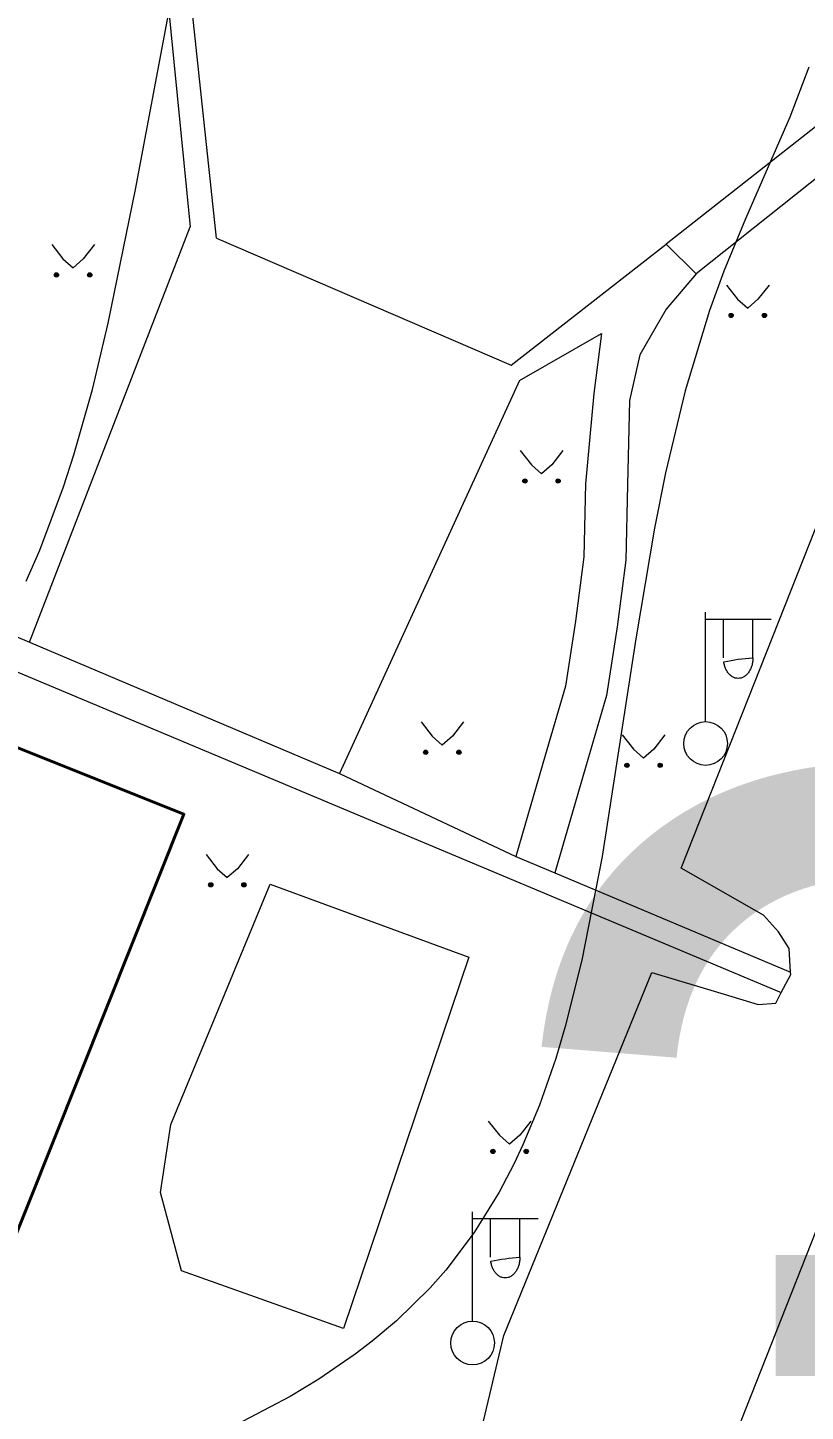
# Model space of a CAD drawing. Extents: x 1000 to 4000, y -5000 to -1000.
# Drawn here: x 1419.7 to 1455.3, y -4102.2 to -4039 of the extents above; entities that cross this region are included whole.
import ezdxf

# ---------------------------------------------------------------- set-up
doc = ezdxf.new("R2010")
doc.units = 0
doc.header["$MEASUREMENT"] = 0
for name, color, linetype in [('границы команд_1', 10, 'CONTINUOUS'), ('СЛОЙ_24', 7, 'CONTINUOUS'), ('СЛОЙ_3', 7, 'CONTINUOUS'), ('СЛОЙ_40', 7, 'CONTINUOUS'), ('СЛОЙ_41', 7, 'CONTINUOUS'), ('СЛОЙ_50', 7, 'CONTINUOUS'), ('СЛОЙ_6', 7, 'CONTINUOUS')]:
    doc.layers.add(name, color=color, linetype=linetype)
doc.styles.get("Standard").update_dxf_attribs({"font": 'txt', "height": 0.2})

msp = doc.modelspace()

# ---------------------------------------------------------------- linework, layer by layer
at = {"layer": 'СЛОЙ_24', "color": 253, "linetype": 'Continuous', "lineweight": 0}
for p, q in [((1428.361, -4048.613), (1425.46, -4021.422)), ((1424.699, -4023.482), (1427.164, -4048.098)), ((1441.846, -4054.419), (1448.93, -4048.887)), ((1448.93, -4048.887), (1450.295, -4050.252)), ((1442.226, -4055.116), (1445.976, -4052.972)), ((1419.804, -4067.081), (1433.99, -4073.089)), ((1442.055, -4076.884), (1443.841, -4077.635))]:
    msp.add_line(p, q, dxfattribs=at)
for points in [[(1470.278, -4032.108), (1448.93, -4048.887)], [(1471.081, -4033.714), (1450.295, -4050.252)], [(1433.414, -4160.052), (1432.298, -4159.507), (1431.714, -4158.828), (1431.36, -4158.119), (1431.307, -4157.332), (1431.85, -4155.36), (1446.261, -4118.162), (1451.709, -4104.345), (1467.159, -4065.197), (1476.02, -4042.194), (1476.962, -4040.226), (1477.946, -4039.201)], [(1454.622, -4082.169), (1454.553, -4081.091), (1454.068, -4080.329), (1453.375, -4079.566), (1449.614, -4077.423), (1463.873, -4041.408)], [(1417.511, -4042.954), (1410.639, -4063.2), (1419.804, -4067.081)], [(1419.804, -4067.081), (1427.164, -4048.098)], [(1428.361, -4048.613), (1441.846, -4054.419)], [(1450.295, -4050.252), (1448.93, -4051.857), (1447.727, -4053.945), (1447.245, -4056.032), (1447.165, -4059.886), (1447.085, -4063.338), (1446.683, -4066.388), (1446.202, -4069.519), (1445.239, -4072.811), (1443.841, -4077.635)], [(1445.976, -4052.972), (1445.616, -4055.722), (1445.241, -4059.843), (1445.163, -4063.189), (1444.778, -4066.117), (1444.319, -4069.101), (1443.391, -4072.273), (1442.055, -4076.884)], [(1442.226, -4055.116), (1433.99, -4073.089)], [(1404.365, -4062.216), (1454.196, -4083.1)], [(1433.99, -4073.089), (1442.055, -4076.884)], [(1443.841, -4077.635), (1454.622, -4082.169)], [(1409.985, -4101.967), (1437.287, -4112.042), (1438.715, -4112.246), (1440.754, -4112.11), (1442.181, -4111.77), (1443.609, -4110.546), (1444.696, -4106.602), (1440.142, -4104.494), (1441.502, -4098.781), (1448.279, -4082.186)], [(1448.279, -4082.186), (1451.583, -4083.17), (1453.135, -4083.641), (1453.939, -4083.585), (1454.196, -4083.1)], [(1454.196, -4083.1), (1454.629, -4082.284), (1454.622, -4082.169)]]:
    msp.add_lwpolyline(points, dxfattribs=at)
at = {"layer": 'СЛОЙ_3', "color": 253, "linetype": 'Continuous', "lineweight": 0}
for p, q in [((1450.731, -4070.717), (1450.731, -4065.717)), ((1450.731, -4068.717), (1450.731, -4065.717)), ((1450.731, -4066.031), (1453.731, -4066.031)), ((1451.552, -4067.799), (1451.552, -4066.031)), ((1452.894, -4067.799), (1452.894, -4066.031)), ((1440.074, -4098.122), (1440.074, -4093.122)), ((1440.074, -4096.122), (1440.074, -4093.122)), ((1440.074, -4093.436), (1443.074, -4093.436)), ((1440.895, -4095.204), (1440.895, -4093.436)), ((1442.237, -4095.204), (1442.237, -4093.436))]:
    msp.add_line(p, q, dxfattribs=at)
for points in [[(1452.894, -4067.799, -0.035191), (1452.881, -4067.983, -0.036545), (1452.843, -4068.16, -0.03934), (1452.781, -4068.323, -0.0437), (1452.698, -4068.466, -0.049642), (1452.596, -4068.583, -0.056748), (1452.48, -4068.67, -0.0637), (1452.354, -4068.724, -0.068204), (1452.223, -4068.742, -0.068204), (1452.092, -4068.724, -0.0637), (1451.966, -4068.67, -0.056748), (1451.85, -4068.583, -0.049642), (1451.748, -4068.466, -0.0437), (1451.665, -4068.323, -0.03934), (1451.603, -4068.16, -0.036545), (1451.565, -4067.983, -0.035191)], [(1442.237, -4095.204, -0.035191), (1442.224, -4095.388, -0.036545), (1442.186, -4095.565, -0.03934), (1442.124, -4095.728, -0.0437), (1442.041, -4095.871, -0.049642), (1441.939, -4095.988, -0.056748), (1441.823, -4096.075, -0.0637), (1441.697, -4096.129, -0.068204), (1441.566, -4096.147, -0.068204), (1441.435, -4096.129, -0.0637), (1441.309, -4096.075, -0.056748), (1441.193, -4095.988, -0.049642), (1441.091, -4095.871, -0.0437), (1441.008, -4095.728, -0.03934), (1440.946, -4095.565, -0.036545), (1440.908, -4095.388, -0.035191)]]:
    msp.add_lwpolyline(points, format="xyb", close=True, dxfattribs=at)
for centre in [(1450.731, -4071.717), (1440.074, -4099.122)]:
    msp.add_circle(centre, 1, dxfattribs=at)
at = {"layer": 'СЛОЙ_40', "color": 253, "linetype": 'Continuous', "lineweight": 0}
for p, q in [((1426.277, -4089.138), (1430.82, -4078.143)), ((1430.82, -4078.143), (1439.905, -4081.489)), ((1439.905, -4081.489), (1434.167, -4098.459)), ((1425.799, -4092.245), (1426.277, -4089.138)), ((1426.755, -4095.83), (1425.799, -4092.245)), ((1434.167, -4098.459), (1426.755, -4095.83))]:
    msp.add_line(p, q, dxfattribs=at)
at = {"layer": 'СЛОЙ_41', "color": 253, "linetype": 'Continuous', "lineweight": 0}
for p, q in [((1420.829, -4048.908), (1421.339, -4049.558)), ((1422.779, -4048.908), (1422.269, -4049.558)), ((1421.339, -4049.558), (1421.799, -4049.968)), ((1422.269, -4049.558), (1421.799, -4049.968)), ((1451.687, -4050.762), (1452.197, -4051.412)), ((1453.637, -4050.762), (1453.127, -4051.412)), ((1452.197, -4051.412), (1452.657, -4051.822)), ((1453.127, -4051.412), (1452.657, -4051.822)), ((1442.253, -4058.33), (1442.763, -4058.98)), ((1444.203, -4058.33), (1443.693, -4058.98)), ((1442.763, -4058.98), (1443.223, -4059.39)), ((1443.693, -4058.98), (1443.223, -4059.39)), ((1437.716, -4070.728), (1438.226, -4071.378)), ((1439.666, -4070.728), (1439.156, -4071.378)), ((1438.226, -4071.378), (1438.686, -4071.788)), ((1439.156, -4071.378), (1438.686, -4071.788)), ((1446.919, -4071.326), (1447.429, -4071.976)), ((1448.869, -4071.326), (1448.359, -4071.976)), ((1447.429, -4071.976), (1447.889, -4072.386)), ((1448.359, -4071.976), (1447.889, -4072.386)), ((1427.883, -4076.79), (1428.393, -4077.44)), ((1429.833, -4076.79), (1429.323, -4077.44)), ((1428.393, -4077.44), (1428.853, -4077.85)), ((1429.323, -4077.44), (1428.853, -4077.85)), ((1440.792, -4088.978), (1441.302, -4089.628)), ((1442.742, -4088.978), (1442.232, -4089.628)), ((1441.302, -4089.628), (1441.762, -4090.038)), ((1442.232, -4089.628), (1441.762, -4090.038))]:
    msp.add_line(p, q, dxfattribs=at)
for centre in [(1421.043, -4050.298), (1422.564, -4050.298), (1451.901, -4052.15), (1453.422, -4052.15), (1442.467, -4059.718), (1443.988, -4059.718), (1437.93, -4072.116), (1439.451, -4072.116), (1447.133, -4072.714), (1448.654, -4072.714), (1428.097, -4078.178), (1429.618, -4078.178), (1441.006, -4090.366), (1442.527, -4090.366)]:
    msp.add_circle(centre, 0.0976, dxfattribs=at)
for points in [[(1420.947, -4050.317), (1420.945, -4050.298), (1420.947, -4050.278)], [(1420.953, -4050.335), (1420.947, -4050.278), (1420.953, -4050.26)], [(1420.947, -4050.317), (1420.947, -4050.278), (1420.953, -4050.335)], [(1420.962, -4050.352), (1420.953, -4050.26), (1420.962, -4050.243)], [(1420.953, -4050.335), (1420.953, -4050.26), (1420.962, -4050.352)], [(1420.974, -4050.367), (1420.962, -4050.243), (1420.974, -4050.229)], [(1420.962, -4050.352), (1420.962, -4050.243), (1420.974, -4050.367)], [(1420.989, -4050.379), (1420.974, -4050.229), (1420.989, -4050.216)], [(1420.974, -4050.367), (1420.974, -4050.229), (1420.989, -4050.379)], [(1421.006, -4050.388), (1420.989, -4050.216), (1421.006, -4050.207)], [(1420.989, -4050.379), (1420.989, -4050.216), (1421.006, -4050.388)], [(1421.024, -4050.393), (1421.006, -4050.207), (1421.024, -4050.202)], [(1421.006, -4050.388), (1421.006, -4050.207), (1421.024, -4050.393)], [(1421.043, -4050.395), (1421.024, -4050.202), (1421.043, -4050.2)], [(1421.024, -4050.393), (1421.024, -4050.202), (1421.043, -4050.395)], [(1422.468, -4050.317), (1422.466, -4050.298), (1422.468, -4050.278)], [(1422.474, -4050.335), (1422.468, -4050.278), (1422.474, -4050.26)], [(1422.468, -4050.317), (1422.468, -4050.278), (1422.474, -4050.335)], [(1422.483, -4050.352), (1422.474, -4050.26), (1422.483, -4050.243)], [(1422.474, -4050.335), (1422.474, -4050.26), (1422.483, -4050.352)], [(1422.495, -4050.367), (1422.483, -4050.243), (1422.495, -4050.229)], [(1422.483, -4050.352), (1422.483, -4050.243), (1422.495, -4050.367)], [(1422.51, -4050.379), (1422.495, -4050.229), (1422.51, -4050.216)], [(1422.495, -4050.367), (1422.495, -4050.229), (1422.51, -4050.379)], [(1422.527, -4050.388), (1422.51, -4050.216), (1422.527, -4050.207)], [(1422.51, -4050.379), (1422.51, -4050.216), (1422.527, -4050.388)], [(1422.545, -4050.393), (1422.527, -4050.207), (1422.545, -4050.202)], [(1422.527, -4050.388), (1422.527, -4050.207), (1422.545, -4050.393)], [(1422.564, -4050.395), (1422.545, -4050.202), (1422.564, -4050.2)], [(1422.545, -4050.393), (1422.545, -4050.202), (1422.564, -4050.395)], [(1451.805, -4052.169), (1451.803, -4052.15), (1451.805, -4052.131)], [(1451.81, -4052.187), (1451.805, -4052.131), (1451.81, -4052.113)], [(1451.805, -4052.169), (1451.805, -4052.131), (1451.81, -4052.187)], [(1451.819, -4052.204), (1451.81, -4052.113), (1451.819, -4052.096)], [(1451.81, -4052.187), (1451.81, -4052.113), (1451.819, -4052.204)], [(1451.832, -4052.219), (1451.819, -4052.096), (1451.832, -4052.081)], [(1451.819, -4052.204), (1451.819, -4052.096), (1451.832, -4052.219)], [(1451.846, -4052.231), (1451.832, -4052.081), (1451.846, -4052.069)], [(1451.832, -4052.219), (1451.832, -4052.081), (1451.846, -4052.231)], [(1451.863, -4052.24), (1451.846, -4052.069), (1451.863, -4052.06)], [(1451.846, -4052.231), (1451.846, -4052.069), (1451.863, -4052.24)], [(1451.882, -4052.246), (1451.863, -4052.06), (1451.882, -4052.054)], [(1451.863, -4052.24), (1451.863, -4052.06), (1451.882, -4052.246)], [(1451.901, -4052.248), (1451.882, -4052.054), (1451.901, -4052.052)], [(1451.882, -4052.246), (1451.882, -4052.054), (1451.901, -4052.248)], [(1453.326, -4052.169), (1453.324, -4052.15), (1453.326, -4052.131)], [(1453.331, -4052.187), (1453.326, -4052.131), (1453.331, -4052.113)], [(1453.326, -4052.169), (1453.326, -4052.131), (1453.331, -4052.187)], [(1453.34, -4052.204), (1453.331, -4052.113), (1453.34, -4052.096)], [(1453.331, -4052.187), (1453.331, -4052.113), (1453.34, -4052.204)], [(1453.353, -4052.219), (1453.34, -4052.096), (1453.353, -4052.081)], [(1453.34, -4052.204), (1453.34, -4052.096), (1453.353, -4052.219)], [(1453.367, -4052.231), (1453.353, -4052.081), (1453.367, -4052.069)], [(1453.353, -4052.219), (1453.353, -4052.081), (1453.367, -4052.231)], [(1453.384, -4052.24), (1453.367, -4052.069), (1453.384, -4052.06)], [(1453.367, -4052.231), (1453.367, -4052.069), (1453.384, -4052.24)], [(1453.403, -4052.246), (1453.384, -4052.06), (1453.403, -4052.054)], [(1453.384, -4052.24), (1453.384, -4052.06), (1453.403, -4052.246)], [(1453.422, -4052.248), (1453.403, -4052.054), (1453.422, -4052.052)], [(1453.403, -4052.246), (1453.403, -4052.054), (1453.422, -4052.248)], [(1442.371, -4059.737), (1442.369, -4059.718), (1442.371, -4059.699)], [(1442.376, -4059.755), (1442.371, -4059.699), (1442.376, -4059.681)], [(1442.371, -4059.737), (1442.371, -4059.699), (1442.376, -4059.755)], [(1442.385, -4059.772), (1442.376, -4059.681), (1442.385, -4059.664)], [(1442.376, -4059.755), (1442.376, -4059.681), (1442.385, -4059.772)], [(1442.398, -4059.787), (1442.385, -4059.664), (1442.398, -4059.649)], [(1442.385, -4059.772), (1442.385, -4059.664), (1442.398, -4059.787)], [(1442.412, -4059.799), (1442.398, -4059.649), (1442.412, -4059.637)], [(1442.398, -4059.787), (1442.398, -4059.649), (1442.412, -4059.799)], [(1442.429, -4059.808), (1442.412, -4059.637), (1442.429, -4059.628)], [(1442.412, -4059.799), (1442.412, -4059.637), (1442.429, -4059.808)], [(1442.448, -4059.814), (1442.429, -4059.628), (1442.448, -4059.622)], [(1442.429, -4059.808), (1442.429, -4059.628), (1442.448, -4059.814)], [(1442.467, -4059.816), (1442.448, -4059.622), (1442.467, -4059.62)], [(1442.448, -4059.814), (1442.448, -4059.622), (1442.467, -4059.816)], [(1443.892, -4059.737), (1443.89, -4059.718), (1443.892, -4059.699)], [(1443.897, -4059.755), (1443.892, -4059.699), (1443.897, -4059.681)], [(1443.892, -4059.737), (1443.892, -4059.699), (1443.897, -4059.755)], [(1443.906, -4059.772), (1443.897, -4059.681), (1443.906, -4059.664)], [(1443.897, -4059.755), (1443.897, -4059.681), (1443.906, -4059.772)], [(1443.919, -4059.787), (1443.906, -4059.664), (1443.919, -4059.649)], [(1443.906, -4059.772), (1443.906, -4059.664), (1443.919, -4059.787)], [(1443.933, -4059.799), (1443.919, -4059.649), (1443.933, -4059.637)], [(1443.919, -4059.787), (1443.919, -4059.649), (1443.933, -4059.799)], [(1443.95, -4059.808), (1443.933, -4059.637), (1443.95, -4059.628)], [(1443.933, -4059.799), (1443.933, -4059.637), (1443.95, -4059.808)], [(1443.969, -4059.814), (1443.95, -4059.628), (1443.969, -4059.622)], [(1443.95, -4059.808), (1443.95, -4059.628), (1443.969, -4059.814)], [(1443.988, -4059.816), (1443.969, -4059.622), (1443.988, -4059.62)], [(1443.969, -4059.814), (1443.969, -4059.622), (1443.988, -4059.816)], [(1437.834, -4072.135), (1437.832, -4072.116), (1437.834, -4072.097)], [(1437.839, -4072.153), (1437.834, -4072.097), (1437.839, -4072.079)], [(1437.834, -4072.135), (1437.834, -4072.097), (1437.839, -4072.153)], [(1437.848, -4072.17), (1437.839, -4072.079), (1437.848, -4072.062)], [(1437.839, -4072.153), (1437.839, -4072.079), (1437.848, -4072.17)], [(1437.861, -4072.185), (1437.848, -4072.062), (1437.861, -4072.047)], [(1437.848, -4072.17), (1437.848, -4072.062), (1437.861, -4072.185)], [(1437.875, -4072.197), (1437.861, -4072.047), (1437.875, -4072.035)], [(1437.861, -4072.185), (1437.861, -4072.047), (1437.875, -4072.197)], [(1437.892, -4072.206), (1437.875, -4072.035), (1437.892, -4072.026)], [(1437.875, -4072.197), (1437.875, -4072.035), (1437.892, -4072.206)], [(1437.911, -4072.212), (1437.892, -4072.026), (1437.911, -4072.02)], [(1437.892, -4072.206), (1437.892, -4072.026), (1437.911, -4072.212)], [(1437.93, -4072.214), (1437.911, -4072.02), (1437.93, -4072.018)], [(1437.911, -4072.212), (1437.911, -4072.02), (1437.93, -4072.214)], [(1439.355, -4072.135), (1439.353, -4072.116), (1439.355, -4072.097)], [(1439.36, -4072.153), (1439.355, -4072.097), (1439.36, -4072.079)], [(1439.355, -4072.135), (1439.355, -4072.097), (1439.36, -4072.153)], [(1439.369, -4072.17), (1439.36, -4072.079), (1439.369, -4072.062)], [(1439.36, -4072.153), (1439.36, -4072.079), (1439.369, -4072.17)], [(1439.382, -4072.185), (1439.369, -4072.062), (1439.382, -4072.047)], [(1439.369, -4072.17), (1439.369, -4072.062), (1439.382, -4072.185)], [(1439.396, -4072.197), (1439.382, -4072.047), (1439.396, -4072.035)], [(1439.382, -4072.185), (1439.382, -4072.047), (1439.396, -4072.197)], [(1439.413, -4072.206), (1439.396, -4072.035), (1439.413, -4072.026)], [(1439.396, -4072.197), (1439.396, -4072.035), (1439.413, -4072.206)], [(1439.432, -4072.212), (1439.413, -4072.026), (1439.432, -4072.02)], [(1439.413, -4072.206), (1439.413, -4072.026), (1439.432, -4072.212)], [(1439.451, -4072.214), (1439.432, -4072.02), (1439.451, -4072.018)], [(1439.432, -4072.212), (1439.432, -4072.02), (1439.451, -4072.214)], [(1447.037, -4072.733), (1447.035, -4072.714), (1447.037, -4072.695)], [(1447.042, -4072.751), (1447.037, -4072.695), (1447.042, -4072.677)], [(1447.037, -4072.733), (1447.037, -4072.695), (1447.042, -4072.751)], [(1447.051, -4072.768), (1447.042, -4072.677), (1447.051, -4072.66)], [(1447.042, -4072.751), (1447.042, -4072.677), (1447.051, -4072.768)], [(1447.064, -4072.783), (1447.051, -4072.66), (1447.064, -4072.645)], [(1447.051, -4072.768), (1447.051, -4072.66), (1447.064, -4072.783)], [(1447.078, -4072.795), (1447.064, -4072.645), (1447.078, -4072.633)], [(1447.064, -4072.783), (1447.064, -4072.645), (1447.078, -4072.795)], [(1447.095, -4072.804), (1447.078, -4072.633), (1447.095, -4072.624)], [(1447.078, -4072.795), (1447.078, -4072.633), (1447.095, -4072.804)], [(1447.114, -4072.81), (1447.095, -4072.624), (1447.114, -4072.618)], [(1447.095, -4072.804), (1447.095, -4072.624), (1447.114, -4072.81)], [(1447.133, -4072.812), (1447.114, -4072.618), (1447.133, -4072.616)], [(1447.114, -4072.81), (1447.114, -4072.618), (1447.133, -4072.812)], [(1448.558, -4072.733), (1448.556, -4072.714), (1448.558, -4072.695)], [(1448.563, -4072.751), (1448.558, -4072.695), (1448.563, -4072.677)], [(1448.558, -4072.733), (1448.558, -4072.695), (1448.563, -4072.751)], [(1448.572, -4072.768), (1448.563, -4072.677), (1448.572, -4072.66)], [(1448.563, -4072.751), (1448.563, -4072.677), (1448.572, -4072.768)], [(1448.585, -4072.783), (1448.572, -4072.66), (1448.585, -4072.645)], [(1448.572, -4072.768), (1448.572, -4072.66), (1448.585, -4072.783)], [(1448.599, -4072.795), (1448.585, -4072.645), (1448.599, -4072.633)], [(1448.585, -4072.783), (1448.585, -4072.645), (1448.599, -4072.795)], [(1448.616, -4072.804), (1448.599, -4072.633), (1448.616, -4072.624)], [(1448.599, -4072.795), (1448.599, -4072.633), (1448.616, -4072.804)], [(1448.635, -4072.81), (1448.616, -4072.624), (1448.635, -4072.618)], [(1448.616, -4072.804), (1448.616, -4072.624), (1448.635, -4072.81)], [(1448.654, -4072.812), (1448.635, -4072.618), (1448.654, -4072.616)], [(1448.635, -4072.81), (1448.635, -4072.618), (1448.654, -4072.812)], [(1428.001, -4078.197), (1427.999, -4078.178), (1428.001, -4078.159)], [(1428.006, -4078.215), (1428.001, -4078.159), (1428.006, -4078.141)], [(1428.001, -4078.197), (1428.001, -4078.159), (1428.006, -4078.215)], [(1428.015, -4078.232), (1428.006, -4078.141), (1428.015, -4078.124)], [(1428.006, -4078.215), (1428.006, -4078.141), (1428.015, -4078.232)], [(1428.028, -4078.247), (1428.015, -4078.124), (1428.028, -4078.109)], [(1428.015, -4078.232), (1428.015, -4078.124), (1428.028, -4078.247)], [(1428.042, -4078.259), (1428.028, -4078.109), (1428.042, -4078.097)], [(1428.028, -4078.247), (1428.028, -4078.109), (1428.042, -4078.259)], [(1428.059, -4078.268), (1428.042, -4078.097), (1428.059, -4078.088)], [(1428.042, -4078.259), (1428.042, -4078.097), (1428.059, -4078.268)], [(1428.078, -4078.274), (1428.059, -4078.088), (1428.078, -4078.082)], [(1428.059, -4078.268), (1428.059, -4078.088), (1428.078, -4078.274)], [(1428.097, -4078.276), (1428.078, -4078.082), (1428.097, -4078.08)], [(1428.078, -4078.274), (1428.078, -4078.082), (1428.097, -4078.276)], [(1429.522, -4078.197), (1429.52, -4078.178), (1429.522, -4078.159)], [(1429.527, -4078.215), (1429.522, -4078.159), (1429.527, -4078.141)], [(1429.522, -4078.197), (1429.522, -4078.159), (1429.527, -4078.215)], [(1429.536, -4078.232), (1429.527, -4078.141), (1429.536, -4078.124)], [(1429.527, -4078.215), (1429.527, -4078.141), (1429.536, -4078.232)], [(1429.549, -4078.247), (1429.536, -4078.124), (1429.549, -4078.109)], [(1429.536, -4078.232), (1429.536, -4078.124), (1429.549, -4078.247)], [(1429.563, -4078.259), (1429.549, -4078.109), (1429.563, -4078.097)], [(1429.549, -4078.247), (1429.549, -4078.109), (1429.563, -4078.259)], [(1429.58, -4078.268), (1429.563, -4078.097), (1429.58, -4078.088)], [(1429.563, -4078.259), (1429.563, -4078.097), (1429.58, -4078.268)], [(1429.599, -4078.274), (1429.58, -4078.088), (1429.599, -4078.082)], [(1429.58, -4078.268), (1429.58, -4078.088), (1429.599, -4078.274)], [(1429.618, -4078.276), (1429.599, -4078.082), (1429.618, -4078.08)], [(1429.599, -4078.274), (1429.599, -4078.082), (1429.618, -4078.276)], [(1440.91, -4090.385), (1440.908, -4090.366), (1440.91, -4090.347)], [(1440.915, -4090.403), (1440.91, -4090.347), (1440.915, -4090.329)], [(1440.91, -4090.385), (1440.91, -4090.347), (1440.915, -4090.403)], [(1440.924, -4090.42), (1440.915, -4090.329), (1440.924, -4090.312)], [(1440.915, -4090.403), (1440.915, -4090.329), (1440.924, -4090.42)], [(1440.937, -4090.435), (1440.924, -4090.312), (1440.937, -4090.297)], [(1440.924, -4090.42), (1440.924, -4090.312), (1440.937, -4090.435)], [(1440.951, -4090.447), (1440.937, -4090.297), (1440.951, -4090.285)], [(1440.937, -4090.435), (1440.937, -4090.297), (1440.951, -4090.447)], [(1440.968, -4090.456), (1440.951, -4090.285), (1440.968, -4090.276)], [(1440.951, -4090.447), (1440.951, -4090.285), (1440.968, -4090.456)], [(1440.987, -4090.462), (1440.968, -4090.276), (1440.987, -4090.27)], [(1440.968, -4090.456), (1440.968, -4090.276), (1440.987, -4090.462)], [(1441.006, -4090.464), (1440.987, -4090.27), (1441.006, -4090.268)], [(1440.987, -4090.462), (1440.987, -4090.27), (1441.006, -4090.464)], [(1442.431, -4090.385), (1442.429, -4090.366), (1442.431, -4090.347)], [(1442.436, -4090.403), (1442.431, -4090.347), (1442.436, -4090.329)], [(1442.431, -4090.385), (1442.431, -4090.347), (1442.436, -4090.403)], [(1442.445, -4090.42), (1442.436, -4090.329), (1442.445, -4090.312)], [(1442.436, -4090.403), (1442.436, -4090.329), (1442.445, -4090.42)], [(1442.458, -4090.435), (1442.445, -4090.312), (1442.458, -4090.297)], [(1442.445, -4090.42), (1442.445, -4090.312), (1442.458, -4090.435)], [(1442.472, -4090.447), (1442.458, -4090.297), (1442.472, -4090.285)], [(1442.458, -4090.435), (1442.458, -4090.297), (1442.472, -4090.447)], [(1442.489, -4090.456), (1442.472, -4090.285), (1442.489, -4090.276)], [(1442.472, -4090.447), (1442.472, -4090.285), (1442.489, -4090.456)], [(1442.508, -4090.462), (1442.489, -4090.276), (1442.508, -4090.27)], [(1442.489, -4090.456), (1442.489, -4090.276), (1442.508, -4090.462)], [(1442.527, -4090.464), (1442.508, -4090.27), (1442.527, -4090.268)], [(1442.508, -4090.462), (1442.508, -4090.27), (1442.527, -4090.464)]]:
    msp.add_solid(points, dxfattribs=at)
at = {"layer": 'СЛОЙ_41', "color": 253, "linetype": 'Continuous', "lineweight": 0, "extrusion": (0, 0, -1)}
for points in [[(-1421.043, -4050.395), (-1421.043, -4050.2), (-1421.062, -4050.393)], [(-1421.062, -4050.393), (-1421.043, -4050.2), (-1421.062, -4050.202)], [(-1421.062, -4050.393), (-1421.062, -4050.202), (-1421.08, -4050.388)], [(-1421.08, -4050.388), (-1421.062, -4050.202), (-1421.08, -4050.207)], [(-1421.08, -4050.388), (-1421.08, -4050.207), (-1421.097, -4050.379)], [(-1421.097, -4050.379), (-1421.08, -4050.207), (-1421.097, -4050.216)], [(-1421.097, -4050.379), (-1421.097, -4050.216), (-1421.112, -4050.367)], [(-1421.112, -4050.367), (-1421.097, -4050.216), (-1421.112, -4050.229)], [(-1421.112, -4050.367), (-1421.112, -4050.229), (-1421.124, -4050.352)], [(-1421.124, -4050.352), (-1421.112, -4050.229), (-1421.124, -4050.243)], [(-1421.124, -4050.352), (-1421.124, -4050.243), (-1421.133, -4050.335)], [(-1421.133, -4050.335), (-1421.124, -4050.243), (-1421.133, -4050.26)], [(-1421.133, -4050.335), (-1421.133, -4050.26), (-1421.139, -4050.317)], [(-1421.139, -4050.317), (-1421.133, -4050.26), (-1421.139, -4050.278)], [(-1421.139, -4050.317), (-1421.139, -4050.278), (-1421.141, -4050.298)], [(-1422.564, -4050.395), (-1422.564, -4050.2), (-1422.583, -4050.393)], [(-1422.583, -4050.393), (-1422.564, -4050.2), (-1422.583, -4050.202)], [(-1422.583, -4050.393), (-1422.583, -4050.202), (-1422.601, -4050.388)], [(-1422.601, -4050.388), (-1422.583, -4050.202), (-1422.601, -4050.207)], [(-1422.601, -4050.388), (-1422.601, -4050.207), (-1422.618, -4050.379)], [(-1422.618, -4050.379), (-1422.601, -4050.207), (-1422.618, -4050.216)], [(-1422.618, -4050.379), (-1422.618, -4050.216), (-1422.633, -4050.367)], [(-1422.633, -4050.367), (-1422.618, -4050.216), (-1422.633, -4050.229)], [(-1422.633, -4050.367), (-1422.633, -4050.229), (-1422.645, -4050.352)], [(-1422.645, -4050.352), (-1422.633, -4050.229), (-1422.645, -4050.243)], [(-1422.645, -4050.352), (-1422.645, -4050.243), (-1422.654, -4050.335)], [(-1422.654, -4050.335), (-1422.645, -4050.243), (-1422.654, -4050.26)], [(-1422.654, -4050.335), (-1422.654, -4050.26), (-1422.66, -4050.317)], [(-1422.66, -4050.317), (-1422.654, -4050.26), (-1422.66, -4050.278)], [(-1422.66, -4050.317), (-1422.66, -4050.278), (-1422.662, -4050.298)], [(-1451.901, -4052.248), (-1451.901, -4052.052), (-1451.92, -4052.246)], [(-1451.92, -4052.246), (-1451.901, -4052.052), (-1451.92, -4052.054)], [(-1451.92, -4052.246), (-1451.92, -4052.054), (-1451.938, -4052.24)], [(-1451.938, -4052.24), (-1451.92, -4052.054), (-1451.938, -4052.06)], [(-1451.938, -4052.24), (-1451.938, -4052.06), (-1451.955, -4052.231)], [(-1451.955, -4052.231), (-1451.938, -4052.06), (-1451.955, -4052.069)], [(-1451.955, -4052.231), (-1451.955, -4052.069), (-1451.97, -4052.219)], [(-1451.97, -4052.219), (-1451.955, -4052.069), (-1451.97, -4052.081)], [(-1451.97, -4052.219), (-1451.97, -4052.081), (-1451.982, -4052.204)], [(-1451.982, -4052.204), (-1451.97, -4052.081), (-1451.982, -4052.096)], [(-1451.982, -4052.204), (-1451.982, -4052.096), (-1451.991, -4052.187)], [(-1451.991, -4052.187), (-1451.982, -4052.096), (-1451.991, -4052.113)], [(-1451.991, -4052.187), (-1451.991, -4052.113), (-1451.996, -4052.169)], [(-1451.996, -4052.169), (-1451.991, -4052.113), (-1451.996, -4052.131)], [(-1451.996, -4052.169), (-1451.996, -4052.131), (-1451.998, -4052.15)], [(-1453.422, -4052.248), (-1453.422, -4052.052), (-1453.441, -4052.246)], [(-1453.441, -4052.246), (-1453.422, -4052.052), (-1453.441, -4052.054)], [(-1453.441, -4052.246), (-1453.441, -4052.054), (-1453.459, -4052.24)], [(-1453.459, -4052.24), (-1453.441, -4052.054), (-1453.459, -4052.06)], [(-1453.459, -4052.24), (-1453.459, -4052.06), (-1453.476, -4052.231)], [(-1453.476, -4052.231), (-1453.459, -4052.06), (-1453.476, -4052.069)], [(-1453.476, -4052.231), (-1453.476, -4052.069), (-1453.491, -4052.219)], [(-1453.491, -4052.219), (-1453.476, -4052.069), (-1453.491, -4052.081)], [(-1453.491, -4052.219), (-1453.491, -4052.081), (-1453.503, -4052.204)], [(-1453.503, -4052.204), (-1453.491, -4052.081), (-1453.503, -4052.096)], [(-1453.503, -4052.204), (-1453.503, -4052.096), (-1453.512, -4052.187)], [(-1453.512, -4052.187), (-1453.503, -4052.096), (-1453.512, -4052.113)], [(-1453.512, -4052.187), (-1453.512, -4052.113), (-1453.517, -4052.169)], [(-1453.517, -4052.169), (-1453.512, -4052.113), (-1453.517, -4052.131)], [(-1453.517, -4052.169), (-1453.517, -4052.131), (-1453.519, -4052.15)], [(-1442.467, -4059.816), (-1442.467, -4059.62), (-1442.486, -4059.814)], [(-1442.486, -4059.814), (-1442.467, -4059.62), (-1442.486, -4059.622)], [(-1442.486, -4059.814), (-1442.486, -4059.622), (-1442.504, -4059.808)], [(-1442.504, -4059.808), (-1442.486, -4059.622), (-1442.504, -4059.628)], [(-1442.504, -4059.808), (-1442.504, -4059.628), (-1442.521, -4059.799)], [(-1442.521, -4059.799), (-1442.504, -4059.628), (-1442.521, -4059.637)], [(-1442.521, -4059.799), (-1442.521, -4059.637), (-1442.536, -4059.787)], [(-1442.536, -4059.787), (-1442.521, -4059.637), (-1442.536, -4059.649)], [(-1442.536, -4059.787), (-1442.536, -4059.649), (-1442.548, -4059.772)], [(-1442.548, -4059.772), (-1442.536, -4059.649), (-1442.548, -4059.664)], [(-1442.548, -4059.772), (-1442.548, -4059.664), (-1442.557, -4059.755)], [(-1442.557, -4059.755), (-1442.548, -4059.664), (-1442.557, -4059.681)], [(-1442.557, -4059.755), (-1442.557, -4059.681), (-1442.562, -4059.737)], [(-1442.562, -4059.737), (-1442.557, -4059.681), (-1442.562, -4059.699)], [(-1442.562, -4059.737), (-1442.562, -4059.699), (-1442.564, -4059.718)], [(-1443.988, -4059.816), (-1443.988, -4059.62), (-1444.007, -4059.814)], [(-1444.007, -4059.814), (-1443.988, -4059.62), (-1444.007, -4059.622)], [(-1444.007, -4059.814), (-1444.007, -4059.622), (-1444.025, -4059.808)], [(-1444.025, -4059.808), (-1444.007, -4059.622), (-1444.025, -4059.628)], [(-1444.025, -4059.808), (-1444.025, -4059.628), (-1444.042, -4059.799)], [(-1444.042, -4059.799), (-1444.025, -4059.628), (-1444.042, -4059.637)], [(-1444.042, -4059.799), (-1444.042, -4059.637), (-1444.057, -4059.787)], [(-1444.057, -4059.787), (-1444.042, -4059.637), (-1444.057, -4059.649)], [(-1444.057, -4059.787), (-1444.057, -4059.649), (-1444.069, -4059.772)], [(-1444.069, -4059.772), (-1444.057, -4059.649), (-1444.069, -4059.664)], [(-1444.069, -4059.772), (-1444.069, -4059.664), (-1444.078, -4059.755)], [(-1444.078, -4059.755), (-1444.069, -4059.664), (-1444.078, -4059.681)], [(-1444.078, -4059.755), (-1444.078, -4059.681), (-1444.083, -4059.737)], [(-1444.083, -4059.737), (-1444.078, -4059.681), (-1444.083, -4059.699)], [(-1444.083, -4059.737), (-1444.083, -4059.699), (-1444.085, -4059.718)], [(-1437.93, -4072.214), (-1437.93, -4072.018), (-1437.949, -4072.212)], [(-1437.949, -4072.212), (-1437.93, -4072.018), (-1437.949, -4072.02)], [(-1437.949, -4072.212), (-1437.949, -4072.02), (-1437.967, -4072.206)], [(-1437.967, -4072.206), (-1437.949, -4072.02), (-1437.967, -4072.026)], [(-1437.967, -4072.206), (-1437.967, -4072.026), (-1437.984, -4072.197)], [(-1437.984, -4072.197), (-1437.967, -4072.026), (-1437.984, -4072.035)], [(-1437.984, -4072.197), (-1437.984, -4072.035), (-1437.999, -4072.185)], [(-1437.999, -4072.185), (-1437.984, -4072.035), (-1437.999, -4072.047)], [(-1437.999, -4072.185), (-1437.999, -4072.047), (-1438.011, -4072.17)], [(-1438.011, -4072.17), (-1437.999, -4072.047), (-1438.011, -4072.062)], [(-1438.011, -4072.17), (-1438.011, -4072.062), (-1438.02, -4072.153)], [(-1438.02, -4072.153), (-1438.011, -4072.062), (-1438.02, -4072.079)], [(-1438.02, -4072.153), (-1438.02, -4072.079), (-1438.025, -4072.135)], [(-1438.025, -4072.135), (-1438.02, -4072.079), (-1438.025, -4072.097)], [(-1438.025, -4072.135), (-1438.025, -4072.097), (-1438.027, -4072.116)], [(-1439.451, -4072.214), (-1439.451, -4072.018), (-1439.47, -4072.212)], [(-1439.47, -4072.212), (-1439.451, -4072.018), (-1439.47, -4072.02)], [(-1439.47, -4072.212), (-1439.47, -4072.02), (-1439.488, -4072.206)], [(-1439.488, -4072.206), (-1439.47, -4072.02), (-1439.488, -4072.026)], [(-1439.488, -4072.206), (-1439.488, -4072.026), (-1439.505, -4072.197)], [(-1439.505, -4072.197), (-1439.488, -4072.026), (-1439.505, -4072.035)], [(-1439.505, -4072.197), (-1439.505, -4072.035), (-1439.52, -4072.185)], [(-1439.52, -4072.185), (-1439.505, -4072.035), (-1439.52, -4072.047)], [(-1439.52, -4072.185), (-1439.52, -4072.047), (-1439.532, -4072.17)], [(-1439.532, -4072.17), (-1439.52, -4072.047), (-1439.532, -4072.062)], [(-1439.532, -4072.17), (-1439.532, -4072.062), (-1439.541, -4072.153)], [(-1439.541, -4072.153), (-1439.532, -4072.062), (-1439.541, -4072.079)], [(-1439.541, -4072.153), (-1439.541, -4072.079), (-1439.546, -4072.135)], [(-1439.546, -4072.135), (-1439.541, -4072.079), (-1439.546, -4072.097)], [(-1439.546, -4072.135), (-1439.546, -4072.097), (-1439.548, -4072.116)], [(-1447.133, -4072.812), (-1447.133, -4072.616), (-1447.152, -4072.81)], [(-1447.152, -4072.81), (-1447.133, -4072.616), (-1447.152, -4072.618)], [(-1447.152, -4072.81), (-1447.152, -4072.618), (-1447.17, -4072.804)], [(-1447.17, -4072.804), (-1447.152, -4072.618), (-1447.17, -4072.624)], [(-1447.17, -4072.804), (-1447.17, -4072.624), (-1447.187, -4072.795)], [(-1447.187, -4072.795), (-1447.17, -4072.624), (-1447.187, -4072.633)], [(-1447.187, -4072.795), (-1447.187, -4072.633), (-1447.202, -4072.783)], [(-1447.202, -4072.783), (-1447.187, -4072.633), (-1447.202, -4072.645)], [(-1447.202, -4072.783), (-1447.202, -4072.645), (-1447.214, -4072.768)], [(-1447.214, -4072.768), (-1447.202, -4072.645), (-1447.214, -4072.66)], [(-1447.214, -4072.768), (-1447.214, -4072.66), (-1447.223, -4072.751)], [(-1447.223, -4072.751), (-1447.214, -4072.66), (-1447.223, -4072.677)], [(-1447.223, -4072.751), (-1447.223, -4072.677), (-1447.228, -4072.733)], [(-1447.228, -4072.733), (-1447.223, -4072.677), (-1447.228, -4072.695)], [(-1447.228, -4072.733), (-1447.228, -4072.695), (-1447.23, -4072.714)], [(-1448.654, -4072.812), (-1448.654, -4072.616), (-1448.673, -4072.81)], [(-1448.673, -4072.81), (-1448.654, -4072.616), (-1448.673, -4072.618)], [(-1448.673, -4072.81), (-1448.673, -4072.618), (-1448.691, -4072.804)], [(-1448.691, -4072.804), (-1448.673, -4072.618), (-1448.691, -4072.624)], [(-1448.691, -4072.804), (-1448.691, -4072.624), (-1448.708, -4072.795)], [(-1448.708, -4072.795), (-1448.691, -4072.624), (-1448.708, -4072.633)], [(-1448.708, -4072.795), (-1448.708, -4072.633), (-1448.723, -4072.783)], [(-1448.723, -4072.783), (-1448.708, -4072.633), (-1448.723, -4072.645)], [(-1448.723, -4072.783), (-1448.723, -4072.645), (-1448.735, -4072.768)], [(-1448.735, -4072.768), (-1448.723, -4072.645), (-1448.735, -4072.66)], [(-1448.735, -4072.768), (-1448.735, -4072.66), (-1448.744, -4072.751)], [(-1448.744, -4072.751), (-1448.735, -4072.66), (-1448.744, -4072.677)], [(-1448.744, -4072.751), (-1448.744, -4072.677), (-1448.749, -4072.733)], [(-1448.749, -4072.733), (-1448.744, -4072.677), (-1448.749, -4072.695)], [(-1448.749, -4072.733), (-1448.749, -4072.695), (-1448.751, -4072.714)], [(-1428.097, -4078.276), (-1428.097, -4078.08), (-1428.116, -4078.274)], [(-1428.116, -4078.274), (-1428.097, -4078.08), (-1428.116, -4078.082)], [(-1428.116, -4078.274), (-1428.116, -4078.082), (-1428.134, -4078.268)], [(-1428.134, -4078.268), (-1428.116, -4078.082), (-1428.134, -4078.088)], [(-1428.134, -4078.268), (-1428.134, -4078.088), (-1428.151, -4078.259)], [(-1428.151, -4078.259), (-1428.134, -4078.088), (-1428.151, -4078.097)], [(-1428.151, -4078.259), (-1428.151, -4078.097), (-1428.166, -4078.247)], [(-1428.166, -4078.247), (-1428.151, -4078.097), (-1428.166, -4078.109)], [(-1428.166, -4078.247), (-1428.166, -4078.109), (-1428.178, -4078.232)], [(-1428.178, -4078.232), (-1428.166, -4078.109), (-1428.178, -4078.124)], [(-1428.178, -4078.232), (-1428.178, -4078.124), (-1428.187, -4078.215)], [(-1428.187, -4078.215), (-1428.178, -4078.124), (-1428.187, -4078.141)], [(-1428.187, -4078.215), (-1428.187, -4078.141), (-1428.192, -4078.197)], [(-1428.192, -4078.197), (-1428.187, -4078.141), (-1428.192, -4078.159)], [(-1428.192, -4078.197), (-1428.192, -4078.159), (-1428.194, -4078.178)], [(-1429.618, -4078.276), (-1429.618, -4078.08), (-1429.637, -4078.274)], [(-1429.637, -4078.274), (-1429.618, -4078.08), (-1429.637, -4078.082)], [(-1429.637, -4078.274), (-1429.637, -4078.082), (-1429.655, -4078.268)], [(-1429.655, -4078.268), (-1429.637, -4078.082), (-1429.655, -4078.088)], [(-1429.655, -4078.268), (-1429.655, -4078.088), (-1429.672, -4078.259)], [(-1429.672, -4078.259), (-1429.655, -4078.088), (-1429.672, -4078.097)], [(-1429.672, -4078.259), (-1429.672, -4078.097), (-1429.687, -4078.247)], [(-1429.687, -4078.247), (-1429.672, -4078.097), (-1429.687, -4078.109)], [(-1429.687, -4078.247), (-1429.687, -4078.109), (-1429.699, -4078.232)], [(-1429.699, -4078.232), (-1429.687, -4078.109), (-1429.699, -4078.124)], [(-1429.699, -4078.232), (-1429.699, -4078.124), (-1429.708, -4078.215)], [(-1429.708, -4078.215), (-1429.699, -4078.124), (-1429.708, -4078.141)], [(-1429.708, -4078.215), (-1429.708, -4078.141), (-1429.713, -4078.197)], [(-1429.713, -4078.197), (-1429.708, -4078.141), (-1429.713, -4078.159)], [(-1429.713, -4078.197), (-1429.713, -4078.159), (-1429.715, -4078.178)], [(-1441.006, -4090.464), (-1441.006, -4090.268), (-1441.025, -4090.462)], [(-1441.025, -4090.462), (-1441.006, -4090.268), (-1441.025, -4090.27)], [(-1441.025, -4090.462), (-1441.025, -4090.27), (-1441.043, -4090.456)], [(-1441.043, -4090.456), (-1441.025, -4090.27), (-1441.043, -4090.276)], [(-1441.043, -4090.456), (-1441.043, -4090.276), (-1441.06, -4090.447)], [(-1441.06, -4090.447), (-1441.043, -4090.276), (-1441.06, -4090.285)], [(-1441.06, -4090.447), (-1441.06, -4090.285), (-1441.075, -4090.435)], [(-1441.075, -4090.435), (-1441.06, -4090.285), (-1441.075, -4090.297)], [(-1441.075, -4090.435), (-1441.075, -4090.297), (-1441.087, -4090.42)], [(-1441.087, -4090.42), (-1441.075, -4090.297), (-1441.087, -4090.312)], [(-1441.087, -4090.42), (-1441.087, -4090.312), (-1441.096, -4090.403)], [(-1441.096, -4090.403), (-1441.087, -4090.312), (-1441.096, -4090.329)], [(-1441.096, -4090.403), (-1441.096, -4090.329), (-1441.101, -4090.385)], [(-1441.101, -4090.385), (-1441.096, -4090.329), (-1441.101, -4090.347)], [(-1441.101, -4090.385), (-1441.101, -4090.347), (-1441.103, -4090.366)], [(-1442.527, -4090.464), (-1442.527, -4090.268), (-1442.546, -4090.462)], [(-1442.546, -4090.462), (-1442.527, -4090.268), (-1442.546, -4090.27)], [(-1442.546, -4090.462), (-1442.546, -4090.27), (-1442.564, -4090.456)], [(-1442.564, -4090.456), (-1442.546, -4090.27), (-1442.564, -4090.276)], [(-1442.564, -4090.456), (-1442.564, -4090.276), (-1442.581, -4090.447)], [(-1442.581, -4090.447), (-1442.564, -4090.276), (-1442.581, -4090.285)], [(-1442.581, -4090.447), (-1442.581, -4090.285), (-1442.596, -4090.435)], [(-1442.596, -4090.435), (-1442.581, -4090.285), (-1442.596, -4090.297)], [(-1442.596, -4090.435), (-1442.596, -4090.297), (-1442.608, -4090.42)], [(-1442.608, -4090.42), (-1442.596, -4090.297), (-1442.608, -4090.312)], [(-1442.608, -4090.42), (-1442.608, -4090.312), (-1442.617, -4090.403)], [(-1442.617, -4090.403), (-1442.608, -4090.312), (-1442.617, -4090.329)], [(-1442.617, -4090.403), (-1442.617, -4090.329), (-1442.622, -4090.385)], [(-1442.622, -4090.385), (-1442.617, -4090.329), (-1442.622, -4090.347)], [(-1442.622, -4090.385), (-1442.622, -4090.347), (-1442.624, -4090.366)]]:
    msp.add_solid(points, dxfattribs=at)
at = {"layer": 'СЛОЙ_50', "color": 253, "linetype": 'Continuous', "lineweight": 0}
for points in [[(1419.656, -4064.291), (1420.277, -4062.878), (1421.366, -4059.989), (1421.843, -4058.518), (1422.687, -4055.534), (1423.413, -4052.507), (1424.656, -4046.393), (1426.159, -4038.372)], [(1455.457, -4040.804), (1454.58, -4043.086), (1452.55, -4047.737), (1451.567, -4050.124), (1450.913, -4051.926), (1449.799, -4055.602), (1448.901, -4059.349), (1448.395, -4061.872), (1447.539, -4066.936), (1446.005, -4076.885), (1445.077, -4081.628), (1444.314, -4084.656), (1443.875, -4086.121), (1443.133, -4088.251), (1442.376, -4090.07), (1441.96, -4090.951), (1441.285, -4092.234), (1440.149, -4094.069), (1438.851, -4095.787), (1438.136, -4096.6), (1436.6, -4098.104), (1435.483, -4099.041), (1434.7, -4099.638), (1433.046, -4100.768), (1431.733, -4101.563), (1428.941, -4103.027)]]:
    msp.add_lwpolyline(points, dxfattribs=at)
at = {"layer": 'СЛОЙ_6', "color": 253, "linetype": 'Continuous', "lineweight": 40}
msp.add_lwpolyline([(1413.297, -4093.754), (1418.535, -4095.844), (1426.87, -4074.953), (1414.226, -4069.908)], dxfattribs=at)

# ---------------------------------------------------------------- texts
at = {"layer": 'границы команд_1', "color": 251, "lineweight": 0, "insert": (1439.751, -4073.306), "char_height": 50, "attachment_point": 1}
msp.add_mtext_dynamic_manual_height_columns('{\\fArial|b0|i0|c204|p34;\\C6;3}', width=31.02658, gutter_width=1, heights=[0], dxfattribs=at)

doc.saveas('drawing.dxf')
